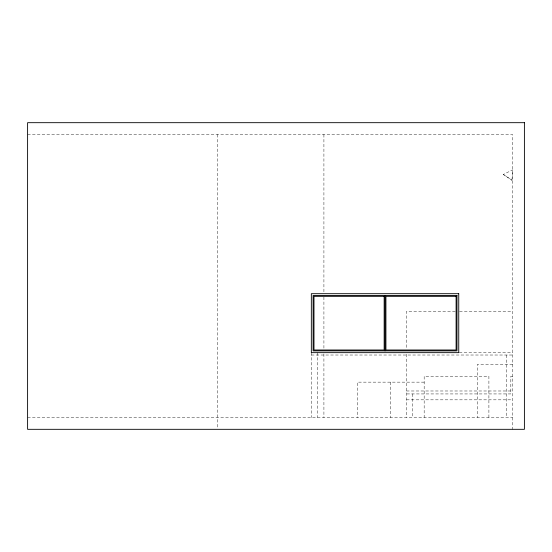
<?xml version="1.0" encoding="UTF-8"?>
<svg xmlns="http://www.w3.org/2000/svg" width="552" height="552" viewBox="0 0 552 552"><rect width="100%" height="100%" fill="white"/><g stroke="black" fill="none" stroke-linecap="round" stroke-linejoin="round"><path stroke-width="0.41" stroke-dasharray="2.76 2.07" d="M511.973 180.214L512.608 169.857L503.32 174.487L511.973 180.214L503.32 174.487M27.6 134.481L512.608 134.481L512.608 429.318M455.255 311.383L406.465 311.383L406.465 349.043M459.533 311.383L512.608 311.383M459.278 352.659L512.608 352.659M311.335 355.019L512.608 355.019M512.608 364.451L477.225 364.451L477.225 417.519M512.608 376.243L510.835 376.243L510.835 393.935L406.465 393.935M424.164 382.143L357.413 382.143L357.413 417.519M406.465 390.988L510.835 390.988M406.465 399.834L512.608 399.834M27.6 417.519L512.608 417.519M506.688 355.019L506.708 417.519M488.906 417.519L488.906 376.243L424.164 376.243L424.164 417.519M412.365 393.935L412.365 417.519M406.465 354.177L406.465 417.519M390.788 382.143L390.788 417.519M323.914 134.481L323.914 292.774M323.914 297.079L323.914 349.554M323.914 353.86L323.914 417.519M317.227 352.659L317.227 417.519M311.335 352.659L311.335 417.519M217.771 134.481L217.771 428.469"/><path stroke-width="0.83" d="M385.041 295.458L385.041 350.886M524.4 122.682L27.6 122.682L27.6 429.318L524.4 429.318L524.4 122.682M458.746 293.692L311.335 293.692L311.335 352.659L458.746 352.659L458.746 293.692M456.98 295.458L313.101 295.458L313.101 350.886L456.98 350.886L456.98 295.458M384.157 296.341L313.984 296.341L313.984 350.002L384.157 350.002L384.157 296.341M456.097 296.341L385.924 296.341L385.924 350.002L456.097 350.002L456.097 296.341"/></g></svg>
